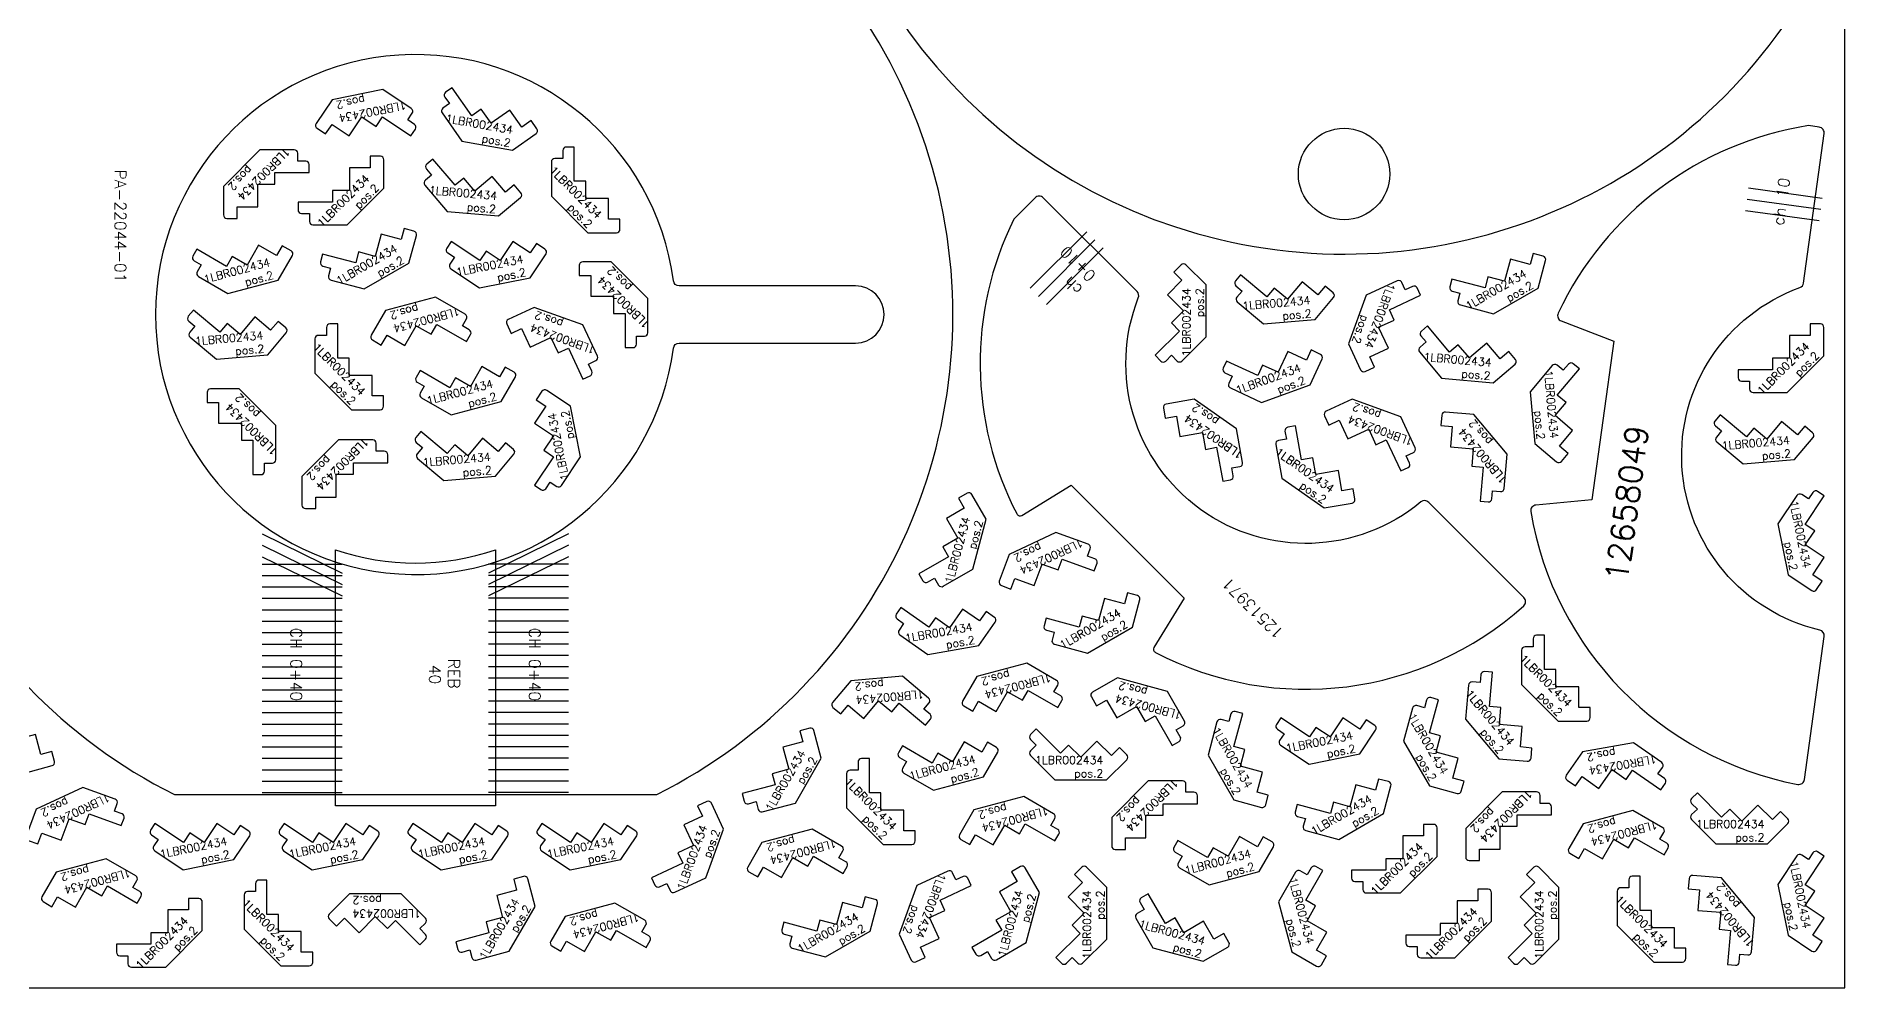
# Model space of a CAD drawing. Header units: millimetres. Extents: x 0 to 2500, y -105 to 1600.
# Drawn here: x 918 to 2500, y 0 to 833 of the extents above; entities that cross this region are included whole.
import ezdxf

# ---------------------------------------------------------------- set-up
doc = ezdxf.new("R2010")
doc.units = ezdxf.units.MM
for name, color, linetype in [('12513971', 7, 'Continuous'), ('12658049', 7, 'Continuous'), ('1LBR002434', 7, 'Continuous'), ('Chanfro', 7, 'Continuous'), ('PA-22044-01', 7, 'Continuous'), ('Rebaixo', 7, 'Continuous'), ('sheet', 24, 'Continuous'), ('Texto', 7, 'Continuous')]:
    doc.layers.add(name, color=color, linetype=linetype)
doc.styles.get("Standard").update_dxf_attribs({"font": 'txt.shx'})

msp = doc.modelspace()

# ---------------------------------------------------------------- linework, layer by layer
at = {"layer": '12513971', "color": 3}
msp.add_lwpolyline([(1896.9, 293.5, 0.31269), (2219.1, 334.2, 0.43), (2219.3, 341.4), (2136, 424.7, 0.387391), (2129.2, 425.1, -0.775159), (1882, 603.7, 0.298217), (1880.9, 609.1), (1798.8, 691.2, 0.414214), (1791.7, 691.2), (1773.2, 672.6, 0.23941), (1775.9, 414.5, 0.434973), (1780.1, 413.3), (1823.2, 439.8), (1922.2, 340.8), (1895.7, 297.7, 0.434973)], format="xyb", close=True, dxfattribs=at)
at = {"layer": '12658049', "color": 3}
msp.add_lwpolyline([(2481.9, 747.3, 0.414214), (2477.6, 753), (2468.1, 754.3, 0.248185), (2249.2, 590.2, 0.435826), (2252, 583.4), (2297.9, 565.7), (2278.8, 427), (2229.8, 422.4, 0.435826), (2225.3, 416.6, 0.313253), (2458.8, 178, 0.429586), (2464.7, 182.3), (2481.9, 307.4, 0.387226), (2478.1, 313, -0.746733), (2460.7, 612.6, 0.27887), (2463.9, 616.6)], format="xyb", close=True, dxfattribs=at)
at = {"layer": '1LBR002434', "color": 4}
for points in [[(1176.7, 755.4), (1191.7, 745.4), (1202.8, 762), (1215.2, 753.7), (1220.8, 762), (1245.7, 745.4), (1249.6, 751.2, 0.414214), (1248.8, 755.4), (1243, 759.3), (1246.9, 765.1, 0.414214), (1246, 769.2), (1221.1, 785.9), (1176.7, 777), (1162.8, 756.2, 0.414214), (1163.7, 752), (1171.1, 747)], [(1342.6, 753.1), (1332.3, 767.8), (1315.9, 756.4), (1307.3, 768.7), (1299.1, 762.9), (1281.9, 787.5), (1276.1, 783.5, 0.414214), (1275.4, 779.3), (1279.4, 773.6), (1273.7, 769.5, 0.414214), (1273, 765.4), (1290.2, 740.8), (1334.7, 732.9), (1355.2, 747.3, 0.414214), (1355.9, 751.5), (1350.8, 758.8)], [(1093.7, 683.2), (1111.7, 683.2), (1111.7, 703.2), (1126.7, 703.2), (1126.7, 713.2), (1156.7, 713.2), (1156.7, 720.2, 0.414214), (1153.7, 723.2), (1146.7, 723.2), (1146.7, 730.2, 0.414214), (1143.7, 733.2), (1113.7, 733.2), (1081.7, 701.2), (1081.7, 676.2, 0.414214), (1084.7, 673.2), (1093.7, 673.2)], [(1418.6, 672.6), (1418.6, 690.6), (1398.6, 690.6), (1398.6, 705.6), (1388.6, 705.6), (1388.6, 735.6), (1381.6, 735.6, 0.414214), (1378.6, 732.6), (1378.6, 725.6), (1371.6, 725.6, 0.414214), (1368.6, 722.6), (1368.6, 692.6), (1400.6, 660.6), (1425.6, 660.6, 0.414214), (1428.6, 663.6), (1428.6, 672.6)], [(1210, 717.5), (1192, 717.5), (1192, 697.5), (1177, 697.5), (1177, 687.5), (1147, 687.5), (1147, 680.5, 0.414214), (1150, 677.5), (1157, 677.5), (1157, 670.5, 0.414214), (1160, 667.5), (1190, 667.5), (1222, 699.5), (1222, 724.5, 0.414214), (1219, 727.5), (1210, 727.5)], [(1328.5, 696.1), (1316.9, 709.9), (1301.6, 697), (1292, 708.5), (1284.3, 702.1), (1265, 725.1), (1259.6, 720.6, 0.414214), (1259.3, 716.3), (1263.8, 711), (1258.4, 706.5, 0.414214), (1258, 702.3), (1277.3, 679.3), (1322.4, 675.3), (1341.6, 691.4, 0.414214), (1341.9, 695.6), (1336.1, 702.5)], [(1128.1, 640.7), (1112.5, 649.7), (1102.5, 632.3), (1089.5, 639.8), (1084.5, 631.2), (1058.5, 646.2), (1055, 640.1, 0.414214), (1056.1, 636), (1062.2, 632.5), (1058.7, 626.5, 0.414214), (1059.8, 622.4), (1085.7, 607.4), (1129.5, 619.1), (1142, 640.7, 0.414214), (1140.9, 644.8), (1133.1, 649.3)], [(1237.1, 654.6), (1219.7, 659.3), (1214.5, 639.9), (1200, 643.8), (1197.5, 634.2), (1168.5, 641.9), (1166.7, 635.2, 0.414214), (1168.8, 631.5), (1175.5, 629.7), (1173.7, 622.9, 0.414214), (1175.9, 619.2), (1204.8, 611.5), (1244, 634.1), (1250.5, 658.3, 0.414214), (1248.4, 661.9), (1239.7, 664.3)], [(1350, 642.9), (1335, 652.9), (1323.9, 636.3), (1311.5, 644.6), (1305.9, 636.3), (1280.9, 652.9), (1277.1, 647.1, 0.414214), (1277.9, 642.9), (1283.7, 639.1), (1279.8, 633.2, 0.414214), (1280.7, 629.1), (1305.6, 612.4), (1350, 621.3), (1363.9, 642.1, 0.414214), (1363, 646.3), (1355.6, 651.3)], [(1403, 623.1), (1403, 605.1), (1423, 605.1), (1423, 590.1), (1433, 590.1), (1433, 560.1), (1440, 560.1, 0.414214), (1443, 563.1), (1443, 570.1), (1450, 570.1, 0.414214), (1453, 573.1), (1453, 603.1), (1421, 635.1), (1396, 635.1, 0.414214), (1393, 632.1), (1393, 623.1)], [(1920.1, 619.1), (1907.4, 606.4), (1921.5, 592.3), (1910.9, 581.7), (1918, 574.6), (1896.8, 553.4), (1901.7, 548.4, 0.414214), (1906, 548.4), (1910.9, 553.4), (1915.9, 548.4, 0.414214), (1920.1, 548.4), (1941.3, 569.6), (1941.3, 614.9), (1923.7, 632.6, 0.414214), (1919.4, 632.6), (1913.1, 626.2)], [(2224.9, 632.7), (2207.5, 637.4), (2202.3, 618.1), (2187.8, 621.9), (2185.3, 612.3), (2156.3, 620), (2154.5, 613.3, 0.414214), (2156.6, 609.6), (2163.3, 607.8), (2161.5, 601, 0.414214), (2163.7, 597.4), (2192.6, 589.6), (2231.8, 612.2), (2238.3, 636.4, 0.414214), (2236.2, 640), (2227.5, 642.4)], [(2039.1, 606.2), (2025.3, 617.8), (2012.4, 602.5), (2000.9, 612.1), (1994.5, 604.4), (1971.5, 623.7), (1967, 618.4, 0.414214), (1967.4, 614.1), (1972.8, 609.6), (1968.3, 604.3, 0.414214), (1968.6, 600.1), (1991.6, 580.8), (2036.7, 584.7), (2052.8, 603.9, 0.414214), (2052.4, 608.1), (2045.5, 613.9)], [(2084.4, 552.1), (2100.7, 559.7), (2092.2, 577.9), (2105.8, 584.2), (2101.6, 593.3), (2128.8, 606), (2125.8, 612.3, 0.414214), (2121.8, 613.7), (2115.5, 610.8), (2112.5, 617.1, 0.414214), (2108.5, 618.6), (2081.3, 605.9), (2065.9, 563.4), (2076.4, 540.7, 0.414214), (2080.4, 539.3), (2088.6, 543.1)], [(1224.8, 571), (1240.4, 562), (1250.4, 579.3), (1263.4, 571.8), (1268.4, 580.4), (1294.4, 565.4), (1297.9, 571.5, 0.414214), (1296.8, 575.6), (1290.7, 579.1), (1294.2, 585.2, 0.414214), (1293.1, 589.3), (1267.1, 604.3), (1223.4, 592.6), (1210.9, 570.9, 0.414214), (1212, 566.8), (1219.8, 562.3)], [(1123, 575.4), (1109.3, 587), (1096.4, 571.7), (1084.9, 581.3), (1078.5, 573.6), (1055.5, 592.9), (1051, 587.6, 0.414214), (1051.4, 583.3), (1056.7, 578.8), (1052.2, 573.5, 0.414214), (1052.6, 569.2), (1075.6, 550), (1120.7, 553.9), (1136.7, 573.1, 0.414214), (1136.4, 577.3), (1129.5, 583.1)], [(1342.4, 576.9), (1350, 560.5), (1368.1, 569), (1374.4, 555.4), (1383.5, 559.6), (1396.2, 532.4), (1402.5, 535.4, 0.414214), (1404, 539.4), (1401, 545.7), (1407.4, 548.7, 0.414214), (1408.8, 552.7), (1396.1, 579.9), (1353.6, 595.3), (1330.9, 584.8, 0.414214), (1329.5, 580.8), (1333.3, 572.6)], [(1211.8, 517.8), (1211.8, 535.8), (1191.8, 535.8), (1191.8, 550.8), (1181.8, 550.8), (1181.8, 580.8), (1174.8, 580.8, 0.414214), (1171.8, 577.8), (1171.8, 570.8), (1164.8, 570.8, 0.414214), (1161.8, 567.8), (1161.8, 537.8), (1193.8, 505.8), (1218.8, 505.8, 0.414214), (1221.8, 508.8), (1221.8, 517.8)], [(2198.5, 550.2), (2186.9, 564), (2171.6, 551.1), (2161.9, 562.6), (2154.3, 556.2), (2135, 579.1), (2129.6, 574.6, 0.414214), (2129.2, 570.4), (2133.7, 565.1), (2128.4, 560.6, 0.414214), (2128, 556.3), (2147.3, 533.3), (2192.4, 529.4), (2211.5, 545.5, 0.414214), (2211.9, 549.7), (2206.1, 556.6)], [(2469.7, 570.8), (2451.7, 570.8), (2451.7, 550.8), (2436.7, 550.8), (2436.7, 540.8), (2406.7, 540.8), (2406.7, 533.8, 0.414214), (2409.7, 530.8), (2416.7, 530.8), (2416.7, 523.8, 0.414214), (2419.7, 520.8), (2449.7, 520.8), (2481.7, 552.8), (2481.7, 577.8, 0.414214), (2478.7, 580.8), (2469.7, 580.8)], [(2029, 549), (2012.7, 556.6), (2004.2, 538.5), (1990.7, 544.8), (1986.4, 535.7), (1959.2, 548.4), (1956.3, 542.1, 0.414214), (1957.7, 538.1), (1964.1, 535.1), (1961.1, 528.8, 0.414214), (1962.6, 524.8), (1989.8, 512.1), (2032.3, 527.6), (2042.8, 550.3, 0.414214), (2041.4, 554.2), (2033.2, 558.1)], [(1323.3, 534.5), (1307.7, 543.5), (1297.7, 526.1), (1284.7, 533.6), (1279.7, 525), (1253.7, 540), (1250.2, 533.9, 0.414214), (1251.3, 529.8), (1257.4, 526.3), (1253.9, 520.3, 0.414214), (1255, 516.2), (1280.9, 501.2), (1324.6, 512.9), (1337.1, 534.5, 0.414214), (1336, 538.6), (1328.3, 543.1)], [(2250.3, 474), (2261.8, 487.7), (2246.5, 500.6), (2256.2, 512.1), (2248.5, 518.5), (2267.8, 541.5), (2262.4, 546, 0.414214), (2258.2, 545.6), (2253.7, 540.3), (2248.3, 544.8, 0.414214), (2244.1, 544.4), (2224.8, 521.4), (2228.8, 476.3), (2247.9, 460.3, 0.414214), (2252.1, 460.6), (2257.9, 467.5)], [(1077.5, 512), (1077.5, 494), (1097.5, 494), (1097.5, 479), (1107.5, 479), (1107.5, 449), (1114.5, 449, 0.414214), (1117.5, 452), (1117.5, 459), (1124.5, 459, 0.414214), (1127.5, 462), (1127.5, 492), (1095.5, 524), (1070.5, 524, 0.414214), (1067.5, 521), (1067.5, 512)], [(1363.7, 508.8), (1353.7, 493.9), (1370.3, 482.8), (1362, 470.3), (1370.3, 464.7), (1353.7, 439.8), (1359.5, 435.9, 0.414214), (1363.7, 436.7), (1367.6, 442.5), (1373.4, 438.7, 0.414214), (1377.5, 439.5), (1394.2, 464.5), (1385.3, 508.8), (1364.5, 522.7, 0.414214), (1360.3, 521.9), (1355.4, 514.4)], [(1915.3, 500.1), (1918.4, 482.4), (1938.1, 485.9), (1940.7, 471.1), (1950.5, 472.9), (1955.8, 443.3), (1962.6, 444.5, 0.414214), (1965.1, 448), (1963.9, 454.9), (1970.8, 456.1, 0.414214), (1973.2, 459.6), (1968, 489.1), (1930.9, 515.1), (1906.3, 510.7, 0.414214), (1903.9, 507.3), (1905.4, 498.4)], [(2057.7, 496.6), (2065.3, 480.3), (2083.5, 488.7), (2089.8, 475.1), (2098.9, 479.4), (2111.5, 452.2), (2117.9, 455.1, 0.414214), (2119.3, 459.1), (2116.4, 465.5), (2122.7, 468.4, 0.414214), (2124.2, 472.4), (2111.5, 499.6), (2069, 515.1), (2046.3, 504.5, 0.414214), (2044.9, 500.5), (2048.7, 492.4)], [(2060.1, 434.7), (2057, 452.5), (2037.3, 449), (2034.7, 463.8), (2024.8, 462), (2019.6, 491.6), (2012.7, 490.4, 0.414214), (2010.3, 486.9), (2011.5, 480), (2004.6, 478.8, 0.414214), (2002.2, 475.3), (2007.4, 445.8), (2044.5, 419.8), (2069.1, 424.1, 0.414214), (2071.5, 427.6), (2070, 436.5)], [(2156.6, 491.1), (2155, 473.2), (2175, 471.5), (2173.7, 456.5), (2183.6, 455.6), (2181, 425.8), (2188, 425.2, 0.414214), (2191.2, 427.9), (2191.8, 434.9), (2198.8, 434.2, 0.414214), (2202.1, 437), (2204.7, 466.9), (2175.6, 501.5), (2150.7, 503.7, 0.414214), (2147.4, 501), (2146.6, 492)], [(2458.5, 483.8), (2444.7, 495.4), (2431.8, 480), (2420.3, 489.7), (2413.9, 482), (2390.9, 501.3), (2386.4, 495.9, 0.414214), (2386.8, 491.7), (2392.2, 487.2), (2387.7, 481.9, 0.414214), (2388, 477.6), (2411, 458.4), (2456.1, 462.3), (2472.2, 481.4, 0.414214), (2471.8, 485.7), (2464.9, 491.5)], [(1162.4, 429.4), (1180.4, 429.4), (1180.4, 449.4), (1195.4, 449.4), (1195.4, 459.4), (1225.4, 459.4), (1225.4, 466.4, 0.414214), (1222.4, 469.4), (1215.4, 469.4), (1215.4, 476.4, 0.414214), (1212.4, 479.4), (1182.4, 479.4), (1150.4, 447.4), (1150.4, 422.4, 0.414214), (1153.4, 419.4), (1162.4, 419.4)], [(1322.1, 469.2), (1308.3, 480.8), (1295.4, 465.5), (1284, 475.1), (1277.5, 467.4), (1254.5, 486.7), (1250, 481.4, 0.414214), (1250.4, 477.1), (1255.8, 472.6), (1251.3, 467.3, 0.414214), (1251.6, 463), (1274.6, 443.8), (1319.7, 447.7), (1335.8, 466.9, 0.414214), (1335.4, 471.1), (1328.5, 476.9)], [(1729.7, 419.6), (1714.1, 410.6), (1724.1, 393.3), (1711.1, 385.8), (1716.1, 377.1), (1690.1, 362.1), (1693.6, 356.1, 0.414214), (1697.7, 355), (1703.8, 358.5), (1707.3, 352.4, 0.414214), (1711.4, 351.3), (1737.3, 366.3), (1749, 410), (1736.5, 431.7, 0.414214), (1732.4, 432.8), (1724.7, 428.3)], [(2472, 361.4), (2482, 376.4), (2465.4, 387.5), (2473.7, 399.9), (2465.4, 405.5), (2482, 430.4), (2476.2, 434.3, 0.414214), (2472, 433.5), (2468.1, 427.7), (2462.3, 431.6, 0.414214), (2458.1, 430.7), (2441.5, 405.8), (2450.4, 361.4), (2471.2, 347.5, 0.414214), (2475.3, 348.4), (2480.3, 355.8)], [(1774.1, 358.2), (1791, 352), (1797.8, 370.8), (1811.9, 365.7), (1815.3, 375.1), (1843.5, 364.8), (1845.9, 371.4, 0.414214), (1844.1, 375.3), (1837.5, 377.7), (1839.9, 384.2, 0.414214), (1838.1, 388.1), (1809.9, 398.3), (1768.9, 379.2), (1760.4, 355.7, 0.414214), (1762.2, 351.9), (1770.6, 348.8)], [(1743, 321.1), (1728.3, 331.4), (1716.8, 315.1), (1704.5, 323.7), (1698.8, 315.5), (1674.2, 332.7), (1670.2, 326.9, 0.414214), (1671, 322.8), (1676.7, 318.8), (1672.7, 313, 0.414214), (1673.4, 308.8), (1698, 291.6), (1742.6, 299.5), (1756.9, 320, 0.414214), (1756.2, 324.1), (1748.8, 329.3)], [(1869.9, 336), (1852.5, 340.6), (1847.3, 321.3), (1832.8, 325.2), (1830.2, 315.6), (1801.3, 323.3), (1799.5, 316.6, 0.414214), (1801.6, 312.9), (1808.3, 311.1), (1806.5, 304.3, 0.414214), (1808.7, 300.6), (1837.6, 292.9), (1876.8, 315.5), (1883.3, 339.6, 0.414214), (1881.2, 343.3), (1872.5, 345.6)], [(2267.3, 245.4), (2267.3, 263.4), (2247.3, 263.4), (2247.3, 278.4), (2237.3, 278.4), (2237.3, 308.4), (2230.3, 308.4, 0.414214), (2227.3, 305.4), (2227.3, 298.4), (2220.3, 298.4, 0.414214), (2217.3, 295.4), (2217.3, 265.4), (2249.3, 233.4), (2274.3, 233.4, 0.414214), (2277.3, 236.4), (2277.3, 245.4)], [(1628.2, 247.2), (1642, 235.7), (1654.8, 251), (1666.3, 241.4), (1672.7, 249), (1695.7, 229.7), (1700.2, 235.1, 0.414214), (1699.8, 239.3), (1694.5, 243.8), (1699, 249.2, 0.414214), (1698.6, 253.4), (1675.6, 272.7), (1630.5, 268.7), (1614.5, 249.6, 0.414214), (1614.8, 245.4), (1621.7, 239.6)], [(1742.1, 250.7), (1757.7, 241.7), (1767.7, 259.1), (1780.7, 251.6), (1785.7, 260.2), (1811.7, 245.2), (1815.2, 251.3, 0.414214), (1814.1, 255.4), (1808, 258.9), (1811.5, 264.9, 0.414214), (1810.4, 269), (1784.4, 284), (1740.7, 272.3), (1728.2, 250.7, 0.414214), (1729.3, 246.6), (1737.1, 242.1)], [(1854.1, 251.7), (1863.1, 236.1), (1880.4, 246.1), (1887.9, 233.1), (1896.6, 238.1), (1911.6, 212.1), (1917.6, 215.6, 0.414214), (1918.7, 219.7), (1915.2, 225.8), (1921.3, 229.3, 0.414214), (1922.4, 233.4), (1907.4, 259.3), (1863.7, 271.1), (1842, 258.6, 0.414214), (1840.9, 254.5), (1845.4, 246.7)], [(2216.3, 210.7), (2217.8, 228.6), (2197.9, 230.4), (2199.2, 245.3), (2189.3, 246.2), (2191.9, 276.1), (2184.9, 276.7, 0.414214), (2181.7, 274), (2181, 267), (2174.1, 267.6, 0.414214), (2170.8, 264.9), (2168.2, 235), (2197.3, 200.3), (2222.2, 198.2, 0.414214), (2225.5, 200.9), (2226.2, 209.8)], [(921.9, 204.2), (917.2, 221.6), (897.9, 216.4), (894, 230.9), (884.4, 228.3), (876.6, 257.3), (869.8, 255.5, 0.414214), (867.7, 251.8), (869.5, 245), (862.8, 243.2, 0.414214), (860.7, 239.5), (868.4, 210.6), (907.6, 187.9), (931.8, 194.4, 0.414214), (933.9, 198.1), (931.5, 206.8)], [(2157.2, 183.5), (2161.9, 200.9), (2142.6, 206.1), (2146.4, 220.5), (2136.8, 223.1), (2144.5, 252.1), (2137.8, 253.9, 0.414214), (2134.1, 251.8), (2132.3, 245), (2125.5, 246.9, 0.414214), (2121.9, 244.7), (2114.1, 215.8), (2136.7, 176.6), (2160.9, 170.1, 0.414214), (2164.5, 172.2), (2166.9, 180.9)], [(1986.1, 171.3), (1990.7, 188.7), (1971.4, 193.9), (1975.3, 208.4), (1965.6, 211), (1973.4, 240), (1966.6, 241.8, 0.414214), (1963, 239.6), (1961.2, 232.9), (1954.4, 234.7, 0.414214), (1950.7, 232.6), (1943, 203.6), (1965.6, 164.4), (1989.7, 157.9, 0.414214), (1993.4, 160.1), (1995.7, 168.7)], [(1588.5, 215.2), (1571.1, 210.5), (1576.3, 191.2), (1561.8, 187.3), (1564.4, 177.7), (1535.4, 169.9), (1537.2, 163.2, 0.414214), (1540.9, 161), (1547.6, 162.9), (1549.4, 156.1, 0.414214), (1553.1, 154), (1582.1, 161.7), (1604.7, 200.9), (1598.3, 225.1, 0.414214), (1594.6, 227.2), (1585.9, 224.9)], [(1858.5, 203.2), (1845.7, 215.9), (1831.6, 201.7), (1821, 212.3), (1813.9, 205.3), (1792.7, 226.5), (1787.8, 221.5, 0.414214), (1787.8, 217.3), (1792.7, 212.3), (1787.8, 207.4, 0.414214), (1787.8, 203.2), (1809, 181.9), (1854.2, 181.9), (1871.9, 199.6, 0.414214), (1871.9, 203.9), (1865.5, 210.2)], [(2075.7, 226.2), (2060.8, 236.2), (2049.7, 219.6), (2037.2, 227.9), (2031.6, 219.6), (2006.7, 236.2), (2002.8, 230.4, 0.414214), (2003.6, 226.2), (2009.5, 222.3), (2005.6, 216.5, 0.414214), (2006.4, 212.4), (2031.4, 195.7), (2075.7, 204.6), (2089.6, 225.4, 0.414214), (2088.8, 229.6), (2081.3, 234.6)], [(1745.2, 206.1), (1729.6, 215.1), (1719.6, 197.8), (1706.6, 205.3), (1701.6, 196.6), (1675.6, 211.6), (1672.1, 205.6, 0.414214), (1673.2, 201.5), (1679.3, 198), (1675.8, 191.9, 0.414214), (1676.9, 187.8), (1702.9, 172.8), (1746.6, 184.5), (1759.1, 206.2, 0.414214), (1758, 210.3), (1750.2, 214.8)], [(2270.1, 184.8), (2284.9, 174.5), (2296.4, 190.9), (2308.6, 182.3), (2314.4, 190.5), (2339, 173.3), (2343, 179, 0.414214), (2342.2, 183.2), (2336.5, 187.2), (2340.5, 192.9, 0.414214), (2339.8, 197.1), (2315.2, 214.3), (2270.6, 206.5), (2256.3, 186, 0.414214), (2257, 181.8), (2264.4, 176.6)], [(1676.8, 137.5), (1676.8, 155.5), (1656.8, 155.5), (1656.8, 170.5), (1646.8, 170.5), (1646.8, 200.5), (1639.8, 200.5, 0.414214), (1636.8, 197.5), (1636.8, 190.5), (1629.8, 190.5, 0.414214), (1626.8, 187.5), (1626.8, 157.5), (1658.8, 125.5), (1683.8, 125.5, 0.414214), (1686.8, 128.5), (1686.8, 137.5)], [(922.9, 135.3), (939.8, 129.1), (946.7, 147.9), (960.8, 142.8), (964.2, 152.2), (992.4, 141.9), (994.8, 148.5, 0.414214), (993, 152.3), (986.4, 154.7), (988.8, 161.3, 0.414214), (987, 165.1), (958.8, 175.4), (917.8, 156.3), (909.2, 132.8, 0.414214), (911, 128.9), (919.5, 125.9)], [(1870.7, 131.1), (1888.7, 131.1), (1888.7, 151.1), (1903.7, 151.1), (1903.7, 161.1), (1933.7, 161.1), (1933.7, 168.1, 0.414214), (1930.7, 171.1), (1923.7, 171.1), (1923.7, 178.1, 0.414214), (1920.7, 181.1), (1890.7, 181.1), (1858.7, 149.1), (1858.7, 124.1, 0.414214), (1861.7, 121.1), (1870.7, 121.1)], [(2089.6, 173), (2072.2, 177.7), (2067, 158.4), (2052.6, 162.3), (2050, 152.6), (2021, 160.4), (2019.2, 153.6, 0.414214), (2021.3, 149.9), (2028.1, 148.1), (2026.2, 141.4, 0.414214), (2028.4, 137.7), (2057.3, 129.9), (2096.5, 152.5), (2103, 176.7, 0.414214), (2100.9, 180.4), (2092.2, 182.7)], [(1500.7, 150.1), (1484.4, 142.5), (1492.8, 124.4), (1479.3, 118), (1483.5, 109), (1456.3, 96.3), (1459.2, 89.9, 0.414214), (1463.2, 88.5), (1469.6, 91.4), (1472.5, 85.1, 0.414214), (1476.5, 83.6), (1503.7, 96.3), (1519.2, 138.9), (1508.6, 161.5, 0.414214), (1504.6, 163), (1496.5, 159.2)], [(1739.5, 134), (1755.1, 125), (1765.1, 142.3), (1778.1, 134.8), (1783.1, 143.5), (1809.1, 128.5), (1812.6, 134.5, 0.414214), (1811.5, 138.6), (1805.4, 142.1), (1808.9, 148.2, 0.414214), (1807.8, 152.3), (1781.9, 167.3), (1738.1, 155.6), (1725.6, 133.9, 0.414214), (1726.7, 129.8), (1734.5, 125.3)], [(2180.4, 121.4), (2198.4, 121.4), (2198.4, 141.4), (2213.4, 141.4), (2213.4, 151.4), (2243.4, 151.4), (2243.4, 158.4, 0.414214), (2240.4, 161.4), (2233.4, 161.4), (2233.4, 168.4, 0.414214), (2230.4, 171.4), (2200.4, 171.4), (2168.4, 139.4), (2168.4, 114.4, 0.414214), (2171.4, 111.4), (2180.4, 111.4)], [(2436.7, 147.2), (2424, 159.9), (2409.9, 145.8), (2399.3, 156.4), (2392.2, 149.3), (2371, 170.5), (2366, 165.6, 0.414214), (2366, 161.4), (2371, 156.4), (2366, 151.5, 0.414214), (2366, 147.2), (2387.2, 126), (2432.5, 126), (2450.2, 143.7, 0.414214), (2450.2, 147.9), (2443.8, 154.3)], [(1090.9, 133.8), (1075.9, 143.8), (1064.8, 127.2), (1052.3, 135.5), (1046.8, 127.2), (1021.8, 143.8), (1018, 138, 0.414214), (1018.8, 133.8), (1024.6, 129.9), (1020.7, 124.1, 0.414214), (1021.6, 119.9), (1046.5, 103.3), (1090.9, 112.2), (1104.8, 133, 0.414214), (1103.9, 137.1), (1096.4, 142.1)], [(1203.7, 133.8), (1188.7, 143.8), (1177.7, 127.2), (1165.2, 135.5), (1159.6, 127.2), (1134.7, 143.8), (1130.8, 138, 0.414214), (1131.6, 133.8), (1137.4, 129.9), (1133.6, 124.1, 0.414214), (1134.4, 119.9), (1159.3, 103.3), (1203.7, 112.2), (1217.6, 133, 0.414214), (1216.8, 137.1), (1209.3, 142.1)], [(1316.5, 133.8), (1301.6, 143.8), (1290.5, 127.2), (1278, 135.5), (1272.4, 127.2), (1247.5, 143.8), (1243.6, 138, 0.414214), (1244.4, 133.8), (1250.3, 129.9), (1246.4, 124.1, 0.414214), (1247.2, 119.9), (1272.2, 103.3), (1316.5, 112.2), (1330.4, 133, 0.414214), (1329.6, 137.1), (1322.1, 142.1)], [(1429.4, 133.8), (1414.4, 143.8), (1403.3, 127.2), (1390.8, 135.5), (1385.3, 127.2), (1360.3, 143.8), (1356.4, 138, 0.414214), (1357.3, 133.8), (1363.1, 129.9), (1359.2, 124.1, 0.414214), (1360, 119.9), (1385, 103.3), (1429.4, 112.2), (1443.2, 133, 0.414214), (1442.4, 137.1), (1434.9, 142.1)], [(2131.4, 133), (2113.4, 133), (2113.4, 113), (2098.4, 113), (2098.4, 103), (2068.4, 103), (2068.4, 96, 0.414214), (2071.4, 93), (2078.4, 93), (2078.4, 86, 0.414214), (2081.4, 83), (2111.4, 83), (2143.4, 115), (2143.4, 140, 0.414214), (2140.4, 143), (2131.4, 143)], [(2272.4, 121.8), (2287.9, 112.8), (2297.9, 130.1), (2310.9, 122.6), (2315.9, 131.3), (2341.9, 116.3), (2345.4, 122.4, 0.414214), (2344.3, 126.5), (2338.3, 130), (2341.8, 136, 0.414214), (2340.7, 140.1), (2314.7, 155.1), (2271, 143.4), (2258.5, 121.8, 0.414214), (2259.6, 117.7), (2267.4, 113.2)], [(1554.2, 105.6), (1569.8, 96.6), (1579.8, 113.9), (1592.8, 106.4), (1597.8, 115.1), (1623.8, 100.1), (1627.3, 106.2, 0.414214), (1626.2, 110.3), (1620.1, 113.8), (1623.6, 119.8, 0.414214), (1622.5, 123.9), (1596.6, 138.9), (1552.8, 127.2), (1540.3, 105.6, 0.414214), (1541.4, 101.5), (1549.2, 97)], [(1986.2, 123.4), (1970.6, 132.4), (1960.6, 115.1), (1947.6, 122.6), (1942.6, 113.9), (1916.7, 128.9), (1913.2, 122.9, 0.414214), (1914.3, 118.8), (1920.3, 115.3), (1916.8, 109.2, 0.414214), (1917.9, 105.1), (1943.9, 90.1), (1987.6, 101.8), (2000.1, 123.5, 0.414214), (1999, 127.6), (1991.2, 132.1)], [(936.7, 79.7), (952.3, 70.7), (962.3, 88), (975.3, 80.5), (980.3, 89.2), (1006.3, 74.2), (1009.8, 80.2, 0.414214), (1008.7, 84.3), (1002.6, 87.8), (1006.1, 93.9, 0.414214), (1005, 98), (979.1, 113), (935.4, 101.3), (922.9, 79.6, 0.414214), (923.9, 75.5), (931.7, 71)], [(2472, 46), (2482, 61), (2465.4, 72.1), (2473.7, 84.6), (2465.4, 90.1), (2482, 115.1), (2476.2, 119, 0.414214), (2472, 118.1), (2468.1, 112.3), (2462.3, 116.2, 0.414214), (2458.1, 115.4), (2441.5, 90.4), (2450.4, 46), (2471.2, 32.2, 0.414214), (2475.3, 33), (2480.3, 40.5)], [(1338.1, 85.5), (1320.8, 80.8), (1325.9, 61.5), (1311.4, 57.6), (1314, 48), (1285.1, 40.2), (1286.9, 33.4, 0.414214), (1290.5, 31.3), (1297.3, 33.1), (1299.1, 26.4, 0.414214), (1302.8, 24.3), (1331.8, 32), (1354.4, 71.2), (1347.9, 95.4, 0.414214), (1344.3, 97.5), (1335.6, 95.2)], [(1691.4, 35.7), (1707.7, 43.3), (1699.2, 61.4), (1712.8, 67.8), (1708.6, 76.8), (1735.8, 89.5), (1732.8, 95.9, 0.414214), (1728.8, 97.3), (1722.5, 94.4), (1719.5, 100.7, 0.414214), (1715.5, 102.2), (1688.3, 89.5), (1672.9, 47), (1683.4, 24.3, 0.414214), (1687.4, 22.8), (1695.6, 26.6)], [(1776.1, 92.9), (1760.5, 83.9), (1770.5, 66.6), (1757.5, 59.1), (1762.5, 50.4), (1736.5, 35.4), (1740, 29.4, 0.414214), (1744.1, 28.3), (1750.2, 31.8), (1753.7, 25.7, 0.414214), (1757.8, 24.6), (1783.8, 39.6), (1795.5, 83.3), (1783, 105, 0.414214), (1778.9, 106.1), (1771.1, 101.6)], [(1833.2, 92.2), (1820.5, 79.5), (1834.6, 65.3), (1824, 54.7), (1831.1, 47.6), (1809.9, 26.4), (1814.8, 21.5, 0.414214), (1819.1, 21.5), (1824, 26.4), (1829, 21.5, 0.414214), (1833.2, 21.5), (1854.4, 42.7), (1854.4, 87.9), (1836.7, 105.6, 0.414214), (1832.5, 105.6), (1826.1, 99.2)], [(2037.9, 33), (2046.9, 48.6), (2029.6, 58.6), (2037.1, 71.6), (2028.4, 76.6), (2043.4, 102.6), (2037.4, 106.1, 0.414214), (2033.3, 105), (2029.8, 98.9), (2023.7, 102.4, 0.414214), (2019.6, 101.3), (2004.6, 75.3), (2016.3, 31.6), (2038, 19.1, 0.414214), (2042.1, 20.2), (2046.6, 28)], [(2228.7, 92.2), (2216, 79.5), (2230.1, 65.3), (2219.5, 54.7), (2226.6, 47.6), (2205.4, 26.4), (2210.3, 21.5, 0.414214), (2214.6, 21.5), (2219.5, 26.4), (2224.5, 21.5, 0.414214), (2228.7, 21.5), (2249.9, 42.7), (2249.9, 87.9), (2232.3, 105.6, 0.414214), (2228, 105.6), (2221.6, 99.2)], [(2351, 34.6), (2351, 52.6), (2331, 52.6), (2331, 67.6), (2321, 67.6), (2321, 97.6), (2314, 97.6, 0.414214), (2311, 94.6), (2311, 87.6), (2304, 87.6, 0.414214), (2301, 84.6), (2301, 54.6), (2333, 22.6), (2358, 22.6, 0.414214), (2361, 25.6), (2361, 34.6)], [(2373, 85.8), (2371.5, 67.8), (2391.4, 66.1), (2390.1, 51.2), (2400, 50.3), (2397.4, 20.4), (2404.4, 19.8, 0.414214), (2407.6, 22.5), (2408.2, 29.5), (2415.2, 28.9, 0.414214), (2418.5, 31.6), (2421.1, 61.5), (2392, 96.2), (2367.1, 98.3, 0.414214), (2363.8, 95.6), (2363.1, 86.7)], [(1149.8, 31.3), (1149.8, 49.3), (1129.8, 49.3), (1129.8, 64.3), (1119.8, 64.3), (1119.8, 94.3), (1112.8, 94.3, 0.414214), (1109.8, 91.3), (1109.8, 84.3), (1102.8, 84.3, 0.414214), (1099.8, 81.3), (1099.8, 51.3), (1131.8, 19.3), (1156.8, 19.3, 0.414214), (1159.8, 22.3), (1159.8, 31.3)], [(1187.6, 61), (1200.4, 48.2), (1214.5, 62.4), (1225.1, 51.8), (1232.2, 58.8), (1253.4, 37.6), (1258.4, 42.6, 0.414214), (1258.4, 46.8), (1253.4, 51.8), (1258.4, 56.7, 0.414214), (1258.4, 61), (1237.1, 82.2), (1191.9, 82.2), (1174.2, 64.5, 0.414214), (1174.2, 60.3), (1180.6, 53.9)], [(1640.5, 70.1), (1623.2, 74.7), (1618, 55.4), (1603.5, 59.3), (1600.9, 49.6), (1571.9, 57.4), (1570.1, 50.6, 0.414214), (1572.2, 47), (1579, 45.2), (1577.2, 38.4, 0.414214), (1579.3, 34.7), (1608.3, 27), (1647.5, 49.6), (1653.9, 73.7, 0.414214), (1651.8, 77.4), (1643.1, 79.7)], [(1948.1, 42.6), (1939.1, 58.2), (1921.8, 48.2), (1914.3, 61.2), (1905.7, 56.2), (1890.7, 82.2), (1884.6, 78.7, 0.414214), (1883.5, 74.6), (1887, 68.5), (1880.9, 65, 0.414214), (1879.8, 60.9), (1894.8, 34.9), (1938.6, 23.2), (1960.2, 35.7, 0.414214), (1961.3, 39.8), (1956.8, 47.6)], [(2179, 76.2), (2161, 76.2), (2161, 56.2), (2146, 56.2), (2146, 46.2), (2116, 46.2), (2116, 39.2, 0.414214), (2119, 36.2), (2126, 36.2), (2126, 29.2, 0.414214), (2129, 26.2), (2159, 26.2), (2191, 58.2), (2191, 83.2, 0.414214), (2188, 86.2), (2179, 86.2)], [(1051.2, 68.1), (1033.2, 68.1), (1033.2, 48.1), (1018.2, 48.1), (1018.2, 38.1), (988.2, 38.1), (988.2, 31.1, 0.414214), (991.2, 28.1), (998.2, 28.1), (998.2, 21.1, 0.414214), (1001.2, 18.1), (1031.2, 18.1), (1063.2, 50.1), (1063.2, 75.1, 0.414214), (1060.2, 78.1), (1051.2, 78.1)], [(1381.9, 40.8), (1397.5, 31.8), (1407.5, 49.1), (1420.5, 41.6), (1425.5, 50.2), (1451.4, 35.2), (1454.9, 41.3, 0.414214), (1453.8, 45.4), (1447.8, 48.9), (1451.3, 55, 0.414214), (1450.2, 59.1), (1424.2, 74.1), (1380.5, 62.3), (1368, 40.7, 0.414214), (1369.1, 36.6), (1376.9, 32.1)]]:
    msp.add_lwpolyline(points, format="xyb", close=True, dxfattribs=at)
at = {"layer": 'Chanfro', "color": 3}
for p, q in [((2415.8, 699.9), (2480.2, 691)), ((2414.5, 690), (2478.9, 681.1)), ((2413.1, 680.1), (2477.5, 671.2)), ((1787.5, 612), (1837, 661.5)), ((1794.6, 604.9), (1844.1, 654.4)), ((1801.7, 597.8), (1851.2, 647.3))]:
    msp.add_line(p, q, dxfattribs=at)
at = {"layer": 'Chanfro', "color": 2}
for p, q in [((1115.7, 397.2), (1185.7, 362.9)), ((1383.7, 397.2), (1313.7, 362.9)), ((1115.7, 387.2), (1185.7, 352.9)), ((1383.7, 387.2), (1313.7, 352.9)), ((1115.7, 377.2), (1185.7, 342.9)), ((1115.7, 370.8), (1185.7, 370.8)), ((1383.7, 377.2), (1313.7, 342.9)), ((1383.7, 370.8), (1313.7, 370.8)), ((1115.7, 360.8), (1185.7, 360.8)), ((1115.7, 350.8), (1185.7, 350.8)), ((1383.7, 360.8), (1313.7, 360.8)), ((1383.7, 350.8), (1313.7, 350.8)), ((1115.7, 340.8), (1185.7, 340.8)), ((1383.7, 340.8), (1313.7, 340.8)), ((1115.7, 330.8), (1185.7, 330.8)), ((1115.7, 320.8), (1185.7, 320.8)), ((1383.7, 330.8), (1313.7, 330.8)), ((1383.7, 320.8), (1313.7, 320.8)), ((1115.7, 310.8), (1185.7, 310.8)), ((1115.7, 300.8), (1185.7, 300.8)), ((1383.7, 310.8), (1313.7, 310.8)), ((1383.7, 300.8), (1313.7, 300.8)), ((1115.7, 290.8), (1185.7, 290.8)), ((1383.7, 290.8), (1313.7, 290.8)), ((1115.7, 280.8), (1185.7, 280.8)), ((1115.7, 270.8), (1185.7, 270.8)), ((1383.7, 280.8), (1313.7, 280.8)), ((1383.7, 270.8), (1313.7, 270.8)), ((1115.7, 260.8), (1185.7, 260.8)), ((1383.7, 260.8), (1313.7, 260.8)), ((1115.7, 250.8), (1185.7, 250.8)), ((1115.7, 240.8), (1185.7, 240.8)), ((1383.7, 250.8), (1313.7, 250.8)), ((1383.7, 240.8), (1313.7, 240.8)), ((1115.7, 230.8), (1185.7, 230.8)), ((1383.7, 230.8), (1313.7, 230.8)), ((1115.7, 220.8), (1185.7, 220.8)), ((1115.7, 210.8), (1185.7, 210.8)), ((1383.7, 220.8), (1313.7, 220.8)), ((1383.7, 210.8), (1313.7, 210.8)), ((1115.7, 200.8), (1185.7, 200.8)), ((1115.7, 190.8), (1185.7, 190.8)), ((1383.7, 200.8), (1313.7, 200.8)), ((1383.7, 190.8), (1313.7, 190.8)), ((1115.7, 180.8), (1185.7, 180.8)), ((1383.7, 180.8), (1313.7, 180.8)), ((1115.7, 170.8), (1185.7, 170.8)), ((1383.7, 170.8), (1313.7, 170.8))]:
    msp.add_line(p, q, dxfattribs=at)
at = {"layer": 'PA-22044-01', "color": 1}
msp.add_lwpolyline([(2482, 1322.9, 4.219005), (2482, 901)], format="xyb", close=True, dxfattribs=at)
at = {"layer": 'PA-22044-01', "color": 2}
for points in [[(1460.7, 169.1, 4.219005), (1038.8, 169.1)], [(1475.3, 559.7, -0.376803), (1480.3, 564.1), (1634.7, 564.1, 0.999998), (1634.7, 614.1), (1480.3, 614.1, -0.376803), (1475.3, 618.4, 15.435213)]]:
    msp.add_lwpolyline(points, format="xyb", close=True, dxfattribs=at)
at = {"layer": 'PA-22044-01', "color": 1}
msp.add_circle((2062, 712), 40, dxfattribs=at)
at = {"layer": 'Rebaixo', "color": 2}
msp.add_lwpolyline([(1179.7, 159.1), (1179.7, 383.2, 0.165317), (1319.7, 383.2), (1319.7, 159.1)], format="xyb", close=True, dxfattribs=at)
at = {"layer": 'sheet', "color": 7}
msp.add_lwpolyline([(0, 0), (2500, 0), (2500, 1600), (0, 1600)], close=True, dxfattribs=at)

# ---------------------------------------------------------------- texts
at = {"layer": 'Chanfro', "color": 3, "char_height": 10, "attachment_point": 1}
for s, insert, width, rotation in [('ch 10', (2436.5, 667.8), 58.166, 82.1594), ('ch 0+10', (1826.8, 605), 53.741, 135)]:
    msp.add_mtext(s, dxfattribs=dict(at, insert=insert, width=width, rotation=rotation))
at = {"layer": 'Chanfro', "color": 2, "char_height": 10, "rotation": 270}
for insert, attachment_point in [((1140.4, 335.2), 7), ((1359.1, 335.2), 1)]:
    msp.add_mtext_dynamic_manual_height_columns('{\\W2.265903; }CH 0+40', width=108.651, gutter_width=12.5, heights=[0], dxfattribs=dict(at, insert=insert, attachment_point=attachment_point))
at = {"layer": 'Rebaixo', "color": 2, "insert": (1288.4, 307.8), "char_height": 10, "attachment_point": 1, "rotation": 270}
msp.add_mtext_dynamic_manual_height_columns('{\\W2.227035; }REB\\P{\\W2.810369; }40', width=71.207, gutter_width=12.5, heights=[0], dxfattribs=at)
at = {"layer": 'Texto', "color": 4, "char_height": 7, "width": 55.252, "attachment_point": 3}
for insert, rotation in [((1183.5, 757.1), 191.3099), ((1335.6, 753.9), 350), ((1098.4, 688.4), 225), ((1413.4, 677.3), 315), ((1205.2, 712.2), 45), ((1321.4, 696.3), 355), ((1231.2, 650.7), 30), ((1121.3, 638.5), 15), ((1343.2, 641.2), 11.3099), ((1408.2, 618.4), 135), ((2219, 628.8), 30), ((1920.5, 612.1), 90), ((2032.1, 605.2), 5), ((2086.4, 558.9), 250), ((1231.5, 573.2), 195), ((1349.1, 574.8), 160), ((1116.1, 574.4), 5), ((1206.5, 522.5), 315), ((2191.4, 550.4), 355), ((2464.9, 565.5), 45), ((2022.5, 546.2), 20), ((2249.3, 481), 275), ((1316.5, 532.3), 15), ((1082.8, 507.3), 135), ((1921.3, 496.4), 145), ((2064.5, 494.6), 160), ((1365.4, 502), 101.3099), ((2161.4, 486), 130), ((1167.2, 434.7), 225), ((2451.5, 482.8), 5), ((1315.1, 468.2), 5), ((2054.1, 438.5), 325), ((2470.3, 368.2), 281.3099), ((1728.2, 412.7), 75), ((1780.3, 361.5), 205), ((1736.2, 319.5), 10), ((1864, 332.1), 30), ((2262, 250.1), 315), ((1635.2, 248.2), 185), ((1748.8, 252.9), 195), ((1861, 250.2), 165), ((2211.4, 215.9), 310), ((2153.4, 189.4), 300), ((1982.2, 177.3), 300), ((2068.9, 224.5), 11.3099), ((1585.3, 208.9), 60), ((2277, 186.4), 190), ((1738.5, 203.9), 15), ((1671.5, 142.3), 315), ((1875.4, 136.3), 225), ((929.1, 138.6), 205), ((1746.3, 136.2), 195), ((2083.7, 169.2), 30), ((2185.2, 126.6), 225), ((2279.1, 124), 195), ((1084.1, 132), 11.3099), ((1196.9, 132), 11.3099), ((1309.7, 132), 11.3099), ((1422.5, 132), 11.3099), ((1498.7, 143.3), 70), ((1560.9, 107.8), 195), ((1979.5, 121.2), 15), ((2126.7, 127.7), 45), ((943.5, 81.9), 195), ((1693.4, 42.5), 250), ((2035.7, 39.7), 285), ((2470.3, 52.9), 281.3099), ((1194.7, 61.4), 180), ((1774.6, 86), 75), ((1833.6, 85.1), 90), ((2229.1, 85.1), 90), ((2345.8, 39.3), 315), ((2377.8, 80.6), 130), ((1144.6, 36.1), 315), ((1335, 79.2), 60), ((1388.6, 43), 195), ((1634.6, 66.2), 30), ((2174.3, 71), 45), ((1046.5, 62.9), 45), ((1941.2, 44.1), 345)]:
    msp.add_mtext('1LBR002434\\Ppos.2', dxfattribs=dict(at, insert=insert, rotation=rotation))
at = {"layer": 'Texto', "color": 2, "insert": (996.6, 716), "char_height": 10, "width": 262.375, "attachment_point": 1, "rotation": 270}
msp.add_mtext('{\\W7.88786;   }PA-22044-01', dxfattribs=at)
at = {"layer": 'Texto', "color": 3, "attachment_point": 1}
for s, insert, char_height, width, rotation in [('12658049', (2290, 357.2), 20, 262.02, 82.1594), ('12513971', (2002.9, 304.2), 10, 263.972, 135)]:
    msp.add_mtext(s, dxfattribs=dict(at, insert=insert, char_height=char_height, width=width, rotation=rotation))
at = {"layer": 'Texto', "color": 4, "char_height": 7, "width": 55.252, "attachment_point": 3}
for insert in [(1851.4, 202.8), (2429.7, 146.8)]:
    msp.add_mtext('1LBR002434\\Ppos.2', dxfattribs=dict(at, insert=insert))

doc.saveas('drawing.dxf')
